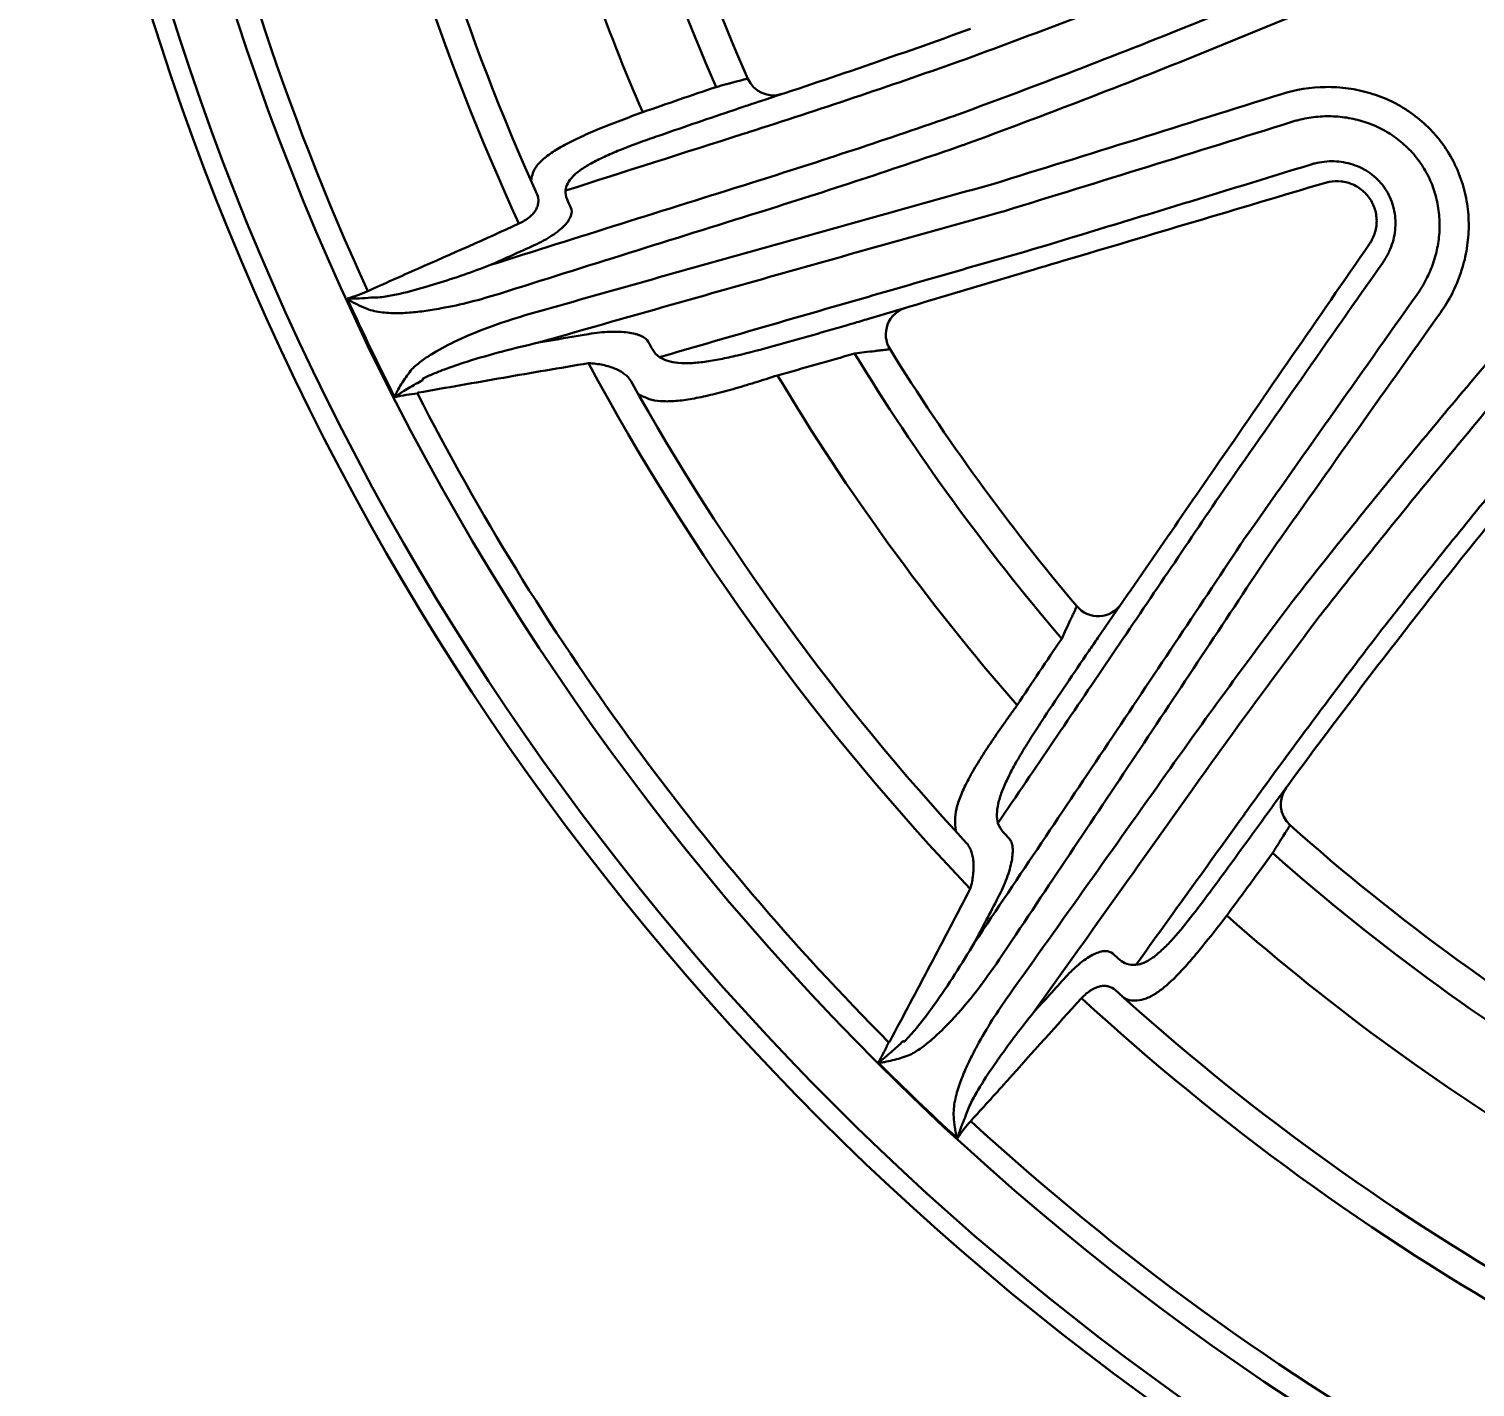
# Model space of a CAD drawing. Header units: inches. Extents: x 975 to 1816, y 133 to 420.
# Drawn here: x 1056.56 to 1088.08, y 228.97 to 258.57 of the extents above; entities that cross this region are included whole.
import ezdxf

# ---------------------------------------------------------------- set-up
doc = ezdxf.new("R2010")
doc.units = ezdxf.units.IN
doc.header["$MEASUREMENT"] = 0
doc.linetypes.add('CENTER', pattern=[2, 1.25, -0.25, 0.25, -0.25])
doc.layers.get('0').update_dxf_attribs({"lineweight": 30})
doc.layers.add('Center', color=1, linetype='CENTER', lineweight=18)
doc.styles.add('TCVN', font='tcvn+7284-2003r.ttf', dxfattribs={"height": 2.5})
doc.dimstyles.new('TCVN', dxfattribs={"dimtxt": 2.5, "dimasz": 3, "dimexe": 0.1, "dimexo": 0.0625, "dimgap": 0.09, "dimtad": 0, "dimtoh": 1, "dimdec": 0, "dimzin": 0, "dimdsep": 46, "dimtxsty": 'TCVN', "dimcen": 0.09, "dimclrd": 2, "dimclre": 2, "dimclrt": 1, "dimadec": 0, "dimazin": 0, "dimtfac": 1, "dimtdec": 0, "dimtofl": 0, "dimtmove": 0, "dimatfit": 3, "dimfxl": 1, "dimtolj": 1, "dimtzin": 0, "dimlwd": 18, "dimlwe": 18, "dimarcsym": 0})

# ---------------------------------------------------------------- blocks, each defined once
blk = doc.blocks.new('*D7')
at = {"layer": 'Center', "color": 2, "linetype": 'Continuous', "lineweight": 18, "transparency": 16777216}
for p, q in [((1171.919, 353.394), (1151.998, 326.267)), ((1174.919, 353.394), (1171.919, 353.394))]:
    blk.add_line(p, q, dxfattribs=at)
at = {"layer": 'Center', "color": 2, "lineweight": 18, "transparency": 16777216}
for p, q in [((1115.396, 276.336), (1115.396, 276.516)), ((1115.306, 276.426), (1115.486, 276.426))]:
    blk.add_line(p, q, dxfattribs=at)
at = {"layer": 'Center', "color": 2, "transparency": 16777216}
blk.add_solid([(1151.595, 326.563), (1152.401, 325.971), (1150.222, 323.849)], dxfattribs=at)
at = {"layer": 'Defpoints', "color": 0, "transparency": 16777216}
for p in [(1150.222, 323.849), (1080.569, 229.002)]:
    blk.add_point(p, dxfattribs=at)
at = {"layer": 'Center', "color": 1, "transparency": 16777216, "insert": (1178.009, 353.394), "char_height": 2.5, "attachment_point": 5, "style": 'TCVN'}
blk.add_mtext('\\A1;∅118', dxfattribs=at)

msp = doc.modelspace()

# ---------------------------------------------------------------- linework, layer by layer
msp.add_line((1083.664, 240.613), (1083.392, 240.24))
for radius in [58.838, 58.403, 57.085]:
    msp.add_circle((1115.396, 276.426), radius)
for centre, radius, start, end in [((1115.396, 276.426), 47.141, 192.3155, 203.6845), ((1115.396, 276.426), 47.848, 192.4483, 203.5517), ((1115.396, 276.426), 52.986, 191.3537, 204.6463), ((1115.396, 276.426), 52.362, 191.8082, 204.1918), ((1115.396, 276.426), 56.593, 191.3911, 204.6089), ((1115.396, 276.426), 49.533, 199.9073, 203.3944), ((1072.783, 257.734), 0.609, 203.6845, 288.2881), ((1115.396, 276.426), 57.068, 204.5832, 206.9555), ((1075.843, 251.914), 0.609, 106.5853, 211.7878), ((1115.396, 276.426), 47.141, 211.7878, 220.2122), ((1115.396, 276.426), 52.986, 208.3216, 223.6784), ((1115.396, 276.426), 47.848, 211.3945, 220.6055), ((1115.396, 276.426), 52.362, 209.1691, 222.8309), ((1115.396, 276.426), 49.533, 210.8532, 221.1468), ((1115.396, 276.426), 56.593, 207.1187, 224.8813), ((1079.861, 246.384), 0.609, 220.2122, 325.4147), ((1084.451, 241.675), 0.609, 143.7119, 228.3155), ((1115.396, 276.426), 47.141, 228.3155, 239.6845), ((1115.396, 276.426), 47.848, 228.4567, 239.5433), ((1115.396, 276.426), 49.533, 228.6372, 239.3628), ((1115.396, 276.426), 52.986, 227.3577, 240.6424), ((1115.396, 276.426), 52.362, 227.8125, 240.1876), ((1115.396, 276.426), 57.068, 225.0445, 227.4203), ((1115.396, 276.426), 56.593, 227.3947, 240.6055)]:
    msp.add_arc(centre, radius, start, end)
for points, knots in [([(1096.009, 266.25), (1095.235, 265.853), (1094.457, 265.461), (1092.895, 264.688), (1092.11, 264.308), (1089.742, 263.183), (1088.149, 262.457), (1085.736, 261.402), (1084.929, 261.057), (1083.315, 260.381), (1082.506, 260.05), (1080.077, 259.078), (1078.453, 258.457), (1076.824, 257.862)], [0, 0, 0, 0, 0.125, 0.125, 0.25, 0.25, 0.5, 0.5, 0.625, 0.625, 0.75, 0.75, 1, 1, 1, 1]), ([(1076.813, 256.711), (1077.662, 257.022), (1078.512, 257.341), (1080.208, 257.992), (1081.054, 258.325), (1083.589, 259.345), (1085.273, 260.053), (1087.369, 260.975), (1087.789, 261.162), (1088.624, 261.537), (1089.041, 261.727), (1090.289, 262.299), (1091.116, 262.687), (1093.586, 263.868), (1095.216, 264.679), (1096.829, 265.515)], [0, 0, 0, 0, 0.125, 0.125, 0.25, 0.25, 0.5, 0.5, 0.5625, 0.5625, 0.625, 0.625, 0.75, 0.75, 1, 1, 1, 1]), ([(1097.183, 264.968), (1095.554, 264.123), (1093.908, 263.302), (1091.414, 262.107), (1090.579, 261.715), (1089.319, 261.136), (1088.898, 260.944), (1088.054, 260.564), (1087.631, 260.376), (1085.514, 259.443), (1083.814, 258.726), (1081.255, 257.694), (1080.4, 257.358), (1078.688, 256.698), (1077.83, 256.376), (1076.973, 256.061)], [0, 0, 0, 0, 0.25, 0.25, 0.375, 0.375, 0.4375, 0.4375, 0.5, 0.5, 0.75, 0.75, 0.875, 0.875, 1, 1, 1, 1]), ([(1084.157, 246.173), (1084.985, 247.227), (1085.828, 248.275), (1087.543, 250.358), (1088.417, 251.393), (1091.071, 254.468), (1092.889, 256.477), (1094.756, 258.445)], [0, 0, 0, 0, 0.25, 0.25, 0.5, 0.5, 1, 1, 1, 1]), ([(1095.211, 257.979), (1093.364, 256.029), (1091.566, 254.038), (1088.94, 250.992), (1088.076, 249.966), (1086.379, 247.903), (1085.545, 246.864), (1084.726, 245.82)], [0, 0, 0, 0, 0.5, 0.5, 0.75, 0.75, 1, 1, 1, 1]), ([(1071.909, 257.408), (1071.959, 257.421), (1072.003, 257.432), (1072.082, 257.452), (1072.115, 257.461), (1072.169, 257.475), (1072.19, 257.48), (1072.218, 257.487), (1072.225, 257.489), (1072.225, 257.489)], [0, 0, 0, 0, 0.25, 0.25, 0.5, 0.5, 0.75, 0.75, 1, 1, 1, 1]), ([(1083.856, 257.153), (1084.17, 257.251), (1084.492, 257.303), (1084.902, 257.309), (1084.985, 257.307), (1085.149, 257.297), (1085.231, 257.289), (1085.477, 257.255), (1085.637, 257.22), (1085.95, 257.126), (1086.102, 257.067), (1086.325, 256.96), (1086.398, 256.921), (1086.539, 256.838), (1086.608, 256.794), (1086.808, 256.653), (1086.934, 256.549), (1087.11, 256.376), (1087.167, 256.315), (1087.274, 256.191), (1087.325, 256.127), (1087.468, 255.928), (1087.553, 255.789), (1087.662, 255.568), (1087.696, 255.492), (1087.756, 255.339), (1087.783, 255.262), (1087.855, 255.028), (1087.889, 254.869), (1087.933, 254.545), (1087.942, 254.379), (1087.934, 254.052), (1087.917, 253.89), (1087.874, 253.65), (1087.856, 253.57), (1087.815, 253.411), (1087.792, 253.332), (1087.712, 253.099), (1087.649, 252.948), (1087.5, 252.659), (1087.415, 252.519), (1087.32, 252.385)], [0, 0, 0, 0, 0.125, 0.125, 0.15625, 0.15625, 0.1875, 0.1875, 0.25, 0.25, 0.3125, 0.3125, 0.34375, 0.34375, 0.375, 0.375, 0.4375, 0.4375, 0.46875, 0.46875, 0.5, 0.5, 0.5625, 0.5625, 0.59375, 0.59375, 0.625, 0.625, 0.6875, 0.6875, 0.75, 0.75, 0.8125, 0.8125, 0.84375, 0.84375, 0.875, 0.875, 0.9375, 0.9375, 1, 1, 1, 1]), ([(1067.501, 255.263), (1067.529, 255.409), (1067.55, 255.466), (1067.618, 255.581), (1067.665, 255.639), (1067.757, 255.727), (1067.791, 255.757), (1067.865, 255.815), (1067.905, 255.844), (1068.033, 255.931), (1068.131, 255.989), (1068.294, 256.078), (1068.352, 256.107), (1068.471, 256.166), (1068.533, 256.196), (1068.724, 256.284), (1068.86, 256.342), (1069.076, 256.431), (1069.151, 256.461), (1069.301, 256.521), (1069.378, 256.55), (1069.611, 256.639), (1069.771, 256.699), (1069.935, 256.758)], [0, 0, 0, 0, 0.125, 0.125, 0.25, 0.25, 0.3125, 0.3125, 0.375, 0.375, 0.5, 0.5, 0.5625, 0.5625, 0.625, 0.625, 0.75, 0.75, 0.8125, 0.8125, 0.875, 0.875, 1, 1, 1, 1]), ([(1086.814, 252.786), (1086.832, 252.812), (1086.851, 252.84), (1086.886, 252.894), (1086.903, 252.921), (1086.954, 253.004), (1086.985, 253.06), (1087.073, 253.231), (1087.123, 253.35), (1087.186, 253.533), (1087.205, 253.596), (1087.238, 253.721), (1087.252, 253.784), (1087.286, 253.974), (1087.3, 254.102), (1087.307, 254.36), (1087.3, 254.491), (1087.266, 254.747), (1087.239, 254.873), (1087.184, 255.058), (1087.162, 255.119), (1087.115, 255.24), (1087.088, 255.3), (1087.002, 255.474), (1086.935, 255.584), (1086.822, 255.741), (1086.782, 255.792), (1086.697, 255.89), (1086.652, 255.938), (1086.513, 256.074), (1086.414, 256.157), (1086.255, 256.267), (1086.201, 256.302), (1086.089, 256.367), (1086.031, 256.398), (1085.855, 256.482), (1085.735, 256.528), (1085.549, 256.583), (1085.487, 256.599), (1085.36, 256.627), (1085.296, 256.638), (1085.103, 256.664), (1084.974, 256.672), (1084.717, 256.668), (1084.588, 256.657), (1084.396, 256.626), (1084.332, 256.614), (1084.237, 256.591), (1084.206, 256.583), (1084.143, 256.566), (1084.112, 256.557), (1084.081, 256.547)], [0, 0, 0, 0, 0.015625, 0.015625, 0.03125, 0.03125, 0.0625, 0.0625, 0.125, 0.125, 0.15625, 0.15625, 0.1875, 0.1875, 0.25, 0.25, 0.3125, 0.3125, 0.375, 0.375, 0.40625, 0.40625, 0.4375, 0.4375, 0.5, 0.5, 0.53125, 0.53125, 0.5625, 0.5625, 0.625, 0.625, 0.65625, 0.65625, 0.6875, 0.6875, 0.75, 0.75, 0.78125, 0.78125, 0.8125, 0.8125, 0.875, 0.875, 0.9375, 0.9375, 0.96875, 0.96875, 0.984375, 0.984375, 1, 1, 1, 1]), ([(1086.004, 245.428), (1086.195, 245.672), (1086.386, 245.917), (1086.771, 246.404), (1087.35, 247.134), (1087.937, 247.861), (1088.727, 248.828), (1089.125, 249.31), (1089.928, 250.27), (1090.332, 250.748), (1092.366, 253.125), (1094.036, 254.992), (1095.752, 256.822)], [0, 0, 0, 0, 0.0625, 0.0625, 0.125, 0.25, 0.25, 0.375, 0.375, 0.5, 0.5, 1, 1, 1, 1]), ([(1072.241, 256.322), (1072.241, 256.322), (1072.241, 256.322), (1072.241, 256.322), (1072.201, 256.309), (1072.162, 256.297), (1072.122, 256.284)], [-0.000000261, -0.000000261, -0.000000261, -0.000000261, 0, 0, 0, 0.0006264461, 0.0006264461, 0.0006264461, 0.0006264461]), ([(1095.948, 256.505), (1094.29, 254.727), (1092.676, 252.915), (1090.713, 250.607), (1090.323, 250.144), (1089.548, 249.213), (1089.164, 248.745), (1088.021, 247.339), (1087.273, 246.397), (1086.538, 245.45)], [0, 0, 0, 0, 0.5, 0.5, 0.625, 0.625, 0.75, 0.75, 1, 1, 1, 1]), ([(1070.23, 256.227), (1070.098, 256.182), (1069.969, 256.136), (1069.78, 256.066), (1069.718, 256.043), (1069.596, 255.996), (1069.535, 255.972), (1069.358, 255.902), (1069.247, 255.855), (1069.089, 255.783), (1069.038, 255.759), (1068.939, 255.711), (1068.891, 255.686), (1068.754, 255.613), (1068.673, 255.564), (1068.53, 255.464), (1068.468, 255.414), (1068.315, 255.259), (1068.261, 255.157), (1068.254, 255.051)], [0, 0, 0, 0, 0.125, 0.125, 0.1875, 0.1875, 0.25, 0.25, 0.375, 0.375, 0.4375, 0.4375, 0.5, 0.5, 0.625, 0.625, 0.75, 0.75, 1, 1, 1, 1]), ([(1084.508, 255.621), (1084.532, 255.628), (1084.556, 255.636), (1084.581, 255.643), (1084.581, 255.643), (1084.581, 255.643), (1084.581, 255.643)], [0, 0, 0, 0, 0.0003823398, 0.0003823398, 0.0003823398, 0.0003826008, 0.0003826008, 0.0003826008, 0.0003826008]), ([(1084.582, 255.641), (1084.65, 255.659), (1084.72, 255.672), (1084.861, 255.688), (1084.931, 255.691), (1085.071, 255.687), (1085.141, 255.68), (1085.28, 255.657), (1085.349, 255.64), (1085.482, 255.596), (1085.547, 255.57), (1085.673, 255.506), (1085.734, 255.469), (1085.848, 255.387), (1085.901, 255.342), (1086.001, 255.243), (1086.047, 255.189), (1086.13, 255.075), (1086.166, 255.016), (1086.23, 254.89), (1086.257, 254.824), (1086.299, 254.69), (1086.315, 254.622), (1086.337, 254.483), (1086.342, 254.413), (1086.342, 254.201), (1086.322, 254.062), (1086.261, 253.859), (1086.236, 253.792), (1086.193, 253.696), (1086.177, 253.665), (1086.152, 253.618), (1086.143, 253.603), (1086.13, 253.58), (1086.123, 253.569), (1086.116, 253.558), (1086.111, 253.55), (1086.109, 253.546), (1086.107, 253.543)], [0, 0, 0, 0, 0.0625, 0.0625, 0.125, 0.125, 0.1875, 0.1875, 0.25, 0.25, 0.3125, 0.3125, 0.375, 0.375, 0.4375, 0.4375, 0.5, 0.5, 0.5625, 0.5625, 0.625, 0.625, 0.6875, 0.6875, 0.75, 0.75, 0.875, 0.875, 0.9375, 0.9375, 0.96875, 0.96875, 0.984375, 0.984375, 0.992187, 0.996094, 0.996094, 1, 1, 1, 1]), ([(1067.478, 252.362), (1069.149, 252.837), (1070.818, 253.308), (1074.15, 254.244), (1075.809, 254.706), (1077.462, 255.163)], [0, 0, 0, 0, 0.5, 0.5, 1, 1, 1, 1]), ([(1085.786, 253.905), (1085.787, 253.905), (1085.787, 253.906), (1085.788, 253.907), (1085.802, 253.928), (1085.816, 253.952), (1085.829, 253.976), (1085.872, 254.056), (1085.904, 254.148), (1085.92, 254.243), (1085.936, 254.338), (1085.937, 254.441), (1085.919, 254.539), (1085.903, 254.63), (1085.872, 254.72), (1085.828, 254.801), (1085.783, 254.884), (1085.724, 254.96), (1085.655, 255.024), (1085.586, 255.088), (1085.506, 255.142), (1085.421, 255.18), (1085.336, 255.218), (1085.246, 255.242), (1085.157, 255.252), (1085.068, 255.262), (1084.98, 255.257), (1084.898, 255.241), (1084.872, 255.236), (1084.843, 255.229), (1084.822, 255.223)], [0.00009754, 0.00009754, 0.00009754, 0.00009754, 0.0001137, 0.0001137, 0.0001137, 0.00056562, 0.00056562, 0.00056562, 0.00208171, 0.00208171, 0.00208171, 0.00360326, 0.00360326, 0.00360326, 0.00500427, 0.00500427, 0.00500427, 0.00641857, 0.00641857, 0.00641857, 0.00784285, 0.00784285, 0.00784285, 0.00925417, 0.00925417, 0.00925417, 0.0106535, 0.0106535, 0.0106535, 0.01109038, 0.01109038, 0.01109038, 0.01109038]), ([(1067.237, 254.33), (1067.282, 254.35), (1067.323, 254.372), (1067.4, 254.419), (1067.435, 254.444), (1067.498, 254.498), (1067.526, 254.525), (1067.574, 254.581), (1067.594, 254.61), (1067.626, 254.668), (1067.638, 254.697), (1067.655, 254.754), (1067.66, 254.782), (1067.665, 254.866), (1067.655, 254.918), (1067.633, 254.968)], [0, 0, 0, 0, 0.125, 0.125, 0.25, 0.25, 0.375, 0.375, 0.5, 0.5, 0.625, 0.625, 0.75, 0.75, 1, 1, 1, 1]), ([(1068.371, 254.677), (1068.394, 254.624), (1068.394, 254.565), (1068.36, 254.467), (1068.342, 254.433), (1068.296, 254.363), (1068.267, 254.327), (1068.197, 254.253), (1068.156, 254.216), (1068.065, 254.142), (1068.014, 254.105), (1067.901, 254.031), (1067.841, 253.995), (1067.712, 253.925), (1067.644, 253.891), (1067.572, 253.859)], [0, 0, 0, 0, 0.25, 0.25, 0.375, 0.375, 0.5, 0.5, 0.625, 0.625, 0.75, 0.75, 0.875, 0.875, 1, 1, 1, 1]), ([(1077.708, 254.572), (1076.046, 254.109), (1074.376, 253.641), (1071.026, 252.694), (1069.347, 252.217), (1067.666, 251.738)], [0, 0, 0, 0, 0.5, 0.5, 1, 1, 1, 1]), ([(1077.824, 254.605), (1077.824, 254.605), (1077.824, 254.605), (1077.824, 254.605), (1077.785, 254.594), (1077.747, 254.583), (1077.708, 254.572)], [-0.000000261, -0.000000261, -0.000000261, -0.000000261, 0, 0, 0, 0.0006098362, 0.0006098362, 0.0006098362, 0.0006098362]), ([(1070.303, 251.42), (1070.994, 251.62), (1071.686, 251.821), (1073.066, 252.221), (1073.756, 252.42), (1075.134, 252.818), (1075.822, 253.017), (1077.197, 253.413), (1077.883, 253.611), (1078.568, 253.807)], [0, 0, 0, 0, 0.25, 0.25, 0.5, 0.5, 0.75, 0.75, 1, 1, 1, 1]), ([(1086.108, 253.541), (1086.108, 253.541), (1086.108, 253.541), (1086.108, 253.541), (1086.093, 253.52), (1086.079, 253.499), (1086.064, 253.479)], [-0.000000261, -0.000000261, -0.000000261, -0.000000261, 0, 0, 0, 0.0003823398, 0.0003823398, 0.0003823398, 0.0003823398]), ([(1064.012, 252.719), (1064.066, 252.716), (1064.119, 252.719), (1064.225, 252.727), (1064.278, 252.734), (1064.435, 252.757), (1064.54, 252.778), (1064.851, 252.848), (1065.056, 252.905), (1065.26, 252.967)], [0, 0, 0, 0, 0.125, 0.125, 0.25, 0.25, 0.5, 0.5, 1, 1, 1, 1]), ([(1066.811, 252.803), (1066.603, 252.738), (1066.394, 252.678), (1065.973, 252.571), (1065.76, 252.524), (1065.546, 252.485)], [0, 0, 0, 0, 0.5, 0.5, 1, 1, 1, 1]), ([(1063.5, 252.684), (1063.499, 252.687), (1063.499, 252.689), (1063.498, 252.691), (1063.498, 252.693), (1063.499, 252.696), (1063.499, 252.698)], [0, 0, 0, 0, 0.00003456001, 0.00003456001, 0.00003456001, 0.00006825341, 0.00006825341, 0.00006825341, 0.00006825341]), ([(1063.499, 252.698), (1063.5, 252.697), (1063.502, 252.696), (1063.504, 252.696), (1063.506, 252.695), (1063.51, 252.695), (1063.512, 252.695), (1063.521, 252.694), (1063.526, 252.694), (1063.542, 252.694), (1063.553, 252.694), (1063.585, 252.695), (1063.607, 252.695), (1063.671, 252.697), (1063.714, 252.699), (1063.842, 252.706), (1063.928, 252.712), (1064.012, 252.719)], [0, 0, 0, 0, 0.007812, 0.007812, 0.015625, 0.015625, 0.03125, 0.03125, 0.0625, 0.0625, 0.125, 0.125, 0.25, 0.25, 0.5, 0.5, 1, 1, 1, 1]), ([(1063.913, 252.478), (1063.842, 252.507), (1063.772, 252.539), (1063.668, 252.59), (1063.634, 252.608), (1063.583, 252.635), (1063.566, 252.644), (1063.541, 252.659), (1063.533, 252.663), (1063.516, 252.673), (1063.508, 252.678), (1063.5, 252.684)], [0, 0, 0, 0, 0.5, 0.5, 0.75, 0.75, 0.875, 0.875, 0.9375, 0.9375, 1, 1, 1, 1]), ([(1065.343, 252.451), (1065.223, 252.431), (1065.104, 252.415), (1064.864, 252.39), (1064.744, 252.382), (1064.502, 252.377), (1064.382, 252.381), (1064.204, 252.402), (1064.145, 252.411), (1064.028, 252.438), (1063.97, 252.455), (1063.913, 252.478)], [0, 0, 0, 0, 0.25, 0.25, 0.5, 0.5, 0.75, 0.75, 0.875, 0.875, 1, 1, 1, 1]), ([(1065.89, 251.782), (1066.146, 251.902), (1066.407, 252.008), (1066.938, 252.199), (1067.206, 252.285), (1067.478, 252.362)], [0, 0, 0, 0, 0.5, 0.5, 1, 1, 1, 1]), ([(1068.753, 251.923), (1068.835, 251.937), (1068.915, 251.948), (1069.071, 251.965), (1069.147, 251.97), (1069.291, 251.976), (1069.359, 251.976), (1069.49, 251.971), (1069.553, 251.966), (1069.668, 251.951), (1069.72, 251.941), (1069.792, 251.923), (1069.815, 251.916), (1069.859, 251.901), (1069.879, 251.893), (1069.974, 251.85), (1070.027, 251.808), (1070.056, 251.756)], [0, 0, 0, 0, 0.125, 0.125, 0.25, 0.25, 0.375, 0.375, 0.5, 0.5, 0.625, 0.625, 0.6875, 0.6875, 0.75, 0.75, 1, 1, 1, 1]), ([(1064.904, 251.156), (1064.974, 251.225), (1065.05, 251.287), (1065.208, 251.404), (1065.29, 251.457), (1065.539, 251.609), (1065.713, 251.699), (1065.89, 251.782)], [0, 0, 0, 0, 0.25, 0.25, 0.5, 0.5, 1, 1, 1, 1]), ([(1067.666, 251.738), (1067.403, 251.678), (1067.142, 251.614), (1066.621, 251.476), (1066.362, 251.402), (1066.105, 251.321)], [0, 0, 0, 0, 0.5, 0.5, 1, 1, 1, 1]), ([(1070.303, 251.42), (1070.354, 251.386), (1070.414, 251.358), (1070.55, 251.316), (1070.625, 251.303), (1070.79, 251.287), (1070.879, 251.286), (1071.025, 251.292), (1071.076, 251.296), (1071.179, 251.306), (1071.233, 251.312), (1071.396, 251.334), (1071.51, 251.353), (1071.689, 251.388), (1071.75, 251.401), (1071.874, 251.428), (1071.938, 251.442), (1072.258, 251.517), (1072.524, 251.588), (1072.801, 251.665)], [0, 0, 0, 0, 0.125, 0.125, 0.25, 0.25, 0.375, 0.375, 0.4375, 0.4375, 0.5, 0.5, 0.625, 0.625, 0.6875, 0.6875, 0.75, 0.75, 1, 1, 1, 1]), ([(1075.326, 251.593), (1075.326, 251.593), (1075.312, 251.591), (1075.271, 251.587), (1075.255, 251.585), (1075.216, 251.58), (1075.193, 251.577), (1075.144, 251.571), (1075.116, 251.568), (1075.056, 251.561), (1075.025, 251.557), (1074.925, 251.545), (1074.85, 251.536), (1074.771, 251.526)], [0, 0, 0, 0, 0.25, 0.25, 0.375, 0.375, 0.5, 0.5, 0.625, 0.625, 0.75, 0.75, 1, 1, 1, 1]), ([(1068.753, 251.288), (1068.134, 251.185), (1067.516, 251.079), (1066.28, 250.865), (1065.663, 250.755), (1065.045, 250.647)], [0, 0, 0, 0, 0.5, 0.5, 1, 1, 1, 1]), ([(1066.105, 251.321), (1065.939, 251.269), (1065.775, 251.214), (1065.531, 251.122), (1065.451, 251.09), (1065.291, 251.022), (1065.212, 250.986), (1065.135, 250.945)], [0, 0, 0, 0, 0.5, 0.5, 0.75, 0.75, 1, 1, 1, 1]), ([(1069.674, 250.905), (1069.645, 250.958), (1069.6, 251.007), (1069.513, 251.073), (1069.481, 251.094), (1069.411, 251.134), (1069.374, 251.152), (1069.294, 251.186), (1069.251, 251.201), (1069.162, 251.229), (1069.115, 251.241), (1068.969, 251.271), (1068.863, 251.285), (1068.753, 251.288)], [0, 0, 0, 0, 0.25, 0.25, 0.375, 0.375, 0.5, 0.5, 0.625, 0.625, 0.75, 0.75, 1, 1, 1, 1]), ([(1064.528, 250.557), (1064.529, 250.564), (1064.532, 250.571), (1064.538, 250.585), (1064.541, 250.591), (1064.55, 250.611), (1064.557, 250.624), (1064.577, 250.664), (1064.592, 250.69), (1064.635, 250.767), (1064.665, 250.818), (1064.76, 250.968), (1064.829, 251.064), (1064.904, 251.156)], [0, 0, 0, 0, 0.03125, 0.03125, 0.0625, 0.0625, 0.125, 0.125, 0.25, 0.25, 0.5, 0.5, 1, 1, 1, 1]), ([(1065.14, 250.92), (1065.036, 250.865), (1064.934, 250.807), (1064.781, 250.715), (1064.731, 250.684), (1064.655, 250.636), (1064.63, 250.62), (1064.593, 250.595), (1064.58, 250.587), (1064.562, 250.574), (1064.556, 250.57), (1064.547, 250.563), (1064.544, 250.561), (1064.54, 250.557), (1064.538, 250.556), (1064.536, 250.553), (1064.535, 250.551), (1064.536, 250.55)], [0, 0, 0, 0, 0.5, 0.5, 0.75, 0.75, 0.875, 0.875, 0.9375, 0.9375, 0.96875, 0.96875, 0.984375, 0.984375, 0.992187, 0.992187, 1, 1, 1, 1]), ([(1065.135, 250.945), (1065.137, 250.943), (1065.139, 250.941), (1065.14, 250.938), (1065.141, 250.936), (1065.141, 250.933), (1065.141, 250.931), (1065.141, 250.927), (1065.141, 250.924), (1065.14, 250.92)], [0, 0, 0, 0, 0.0000422428, 0.0000422428, 0.0000422428, 0.000084418, 0.000084418, 0.000084418, 0.0001407012, 0.0001407012, 0.0001407012, 0.0001407012]), ([(1072.873, 251.023), (1072.704, 250.968), (1072.539, 250.916), (1072.218, 250.816), (1072.061, 250.769), (1071.831, 250.704), (1071.755, 250.683), (1071.606, 250.644), (1071.534, 250.626), (1071.322, 250.574), (1071.188, 250.545), (1070.997, 250.51), (1070.935, 250.499), (1070.814, 250.482), (1070.755, 250.475), (1070.587, 250.459), (1070.484, 250.455), (1070.296, 250.462), (1070.211, 250.472), (1070.058, 250.51), (1069.992, 250.536), (1069.84, 250.611)], [0, 0, 0, 0, 0.125, 0.125, 0.25, 0.25, 0.3125, 0.3125, 0.375, 0.375, 0.5, 0.5, 0.5625, 0.5625, 0.625, 0.625, 0.75, 0.75, 0.875, 0.875, 1, 1, 1, 1]), ([(1065.024, 250.628), (1064.944, 250.621), (1064.863, 250.61), (1064.7, 250.584), (1064.618, 250.568), (1064.536, 250.55)], [0, 0, 0, 0, 0.5, 0.5, 1, 1, 1, 1]), ([(1065.045, 250.647), (1065.04, 250.642), (1065.035, 250.638), (1065.03, 250.634), (1065.028, 250.632), (1065.026, 250.63), (1065.024, 250.628)], [0, 0, 0, 0, 0.0001038946, 0.0001038946, 0.0001038946, 0.0001448338, 0.0001448338, 0.0001448338, 0.0001448338]), ([(1064.528, 250.557), (1064.528, 250.555), (1064.529, 250.554), (1064.531, 250.553), (1064.532, 250.551), (1064.534, 250.551), (1064.536, 250.55)], [0, 0, 0, 0, 0.0000252961, 0.0000252961, 0.0000252961, 0.00005828994, 0.00005828994, 0.00005828994, 0.00005828994]), ([(1082.504, 248.389), (1081.706, 247.208), (1080.904, 246.023), (1079.698, 244.242), (1079.295, 243.648), (1078.488, 242.458), (1078.084, 241.862), (1077.679, 241.267)], [0, 0, 0, 0, 0.5, 0.5, 0.75, 0.75, 1, 1, 1, 1]), ([(1082.966, 247.336), (1082.988, 247.369), (1083.01, 247.403), (1083.033, 247.436), (1083.033, 247.436), (1083.033, 247.436), (1083.033, 247.436)], [0, 0, 0, 0, 0.0006098362, 0.0006098362, 0.0006098362, 0.0006100972, 0.0006100972, 0.0006100972, 0.0006100972]), ([(1077.167, 238.661), (1078.142, 240.112), (1079.115, 241.561), (1081.05, 244.455), (1082.012, 245.898), (1082.966, 247.336)], [0, 0, 0, 0, 0.5, 0.5, 1, 1, 1, 1]), ([(1083.452, 246.919), (1082.506, 245.488), (1081.554, 244.053), (1079.635, 241.174), (1078.67, 239.732), (1077.702, 238.289)], [0, 0, 0, 0, 0.5, 0.5, 1, 1, 1, 1]), ([(1079.161, 245.484), (1079.195, 245.556), (1079.227, 245.624), (1079.269, 245.715), (1079.282, 245.744), (1079.308, 245.799), (1079.319, 245.824), (1079.34, 245.869), (1079.35, 245.89), (1079.366, 245.925), (1079.373, 245.941), (1079.39, 245.978), (1079.396, 245.99), (1079.396, 245.99)], [0, 0, 0, 0, 0.25, 0.25, 0.375, 0.375, 0.5, 0.5, 0.625, 0.625, 0.75, 0.75, 1, 1, 1, 1]), ([(1076.769, 241.074), (1076.728, 241.309), (1076.739, 241.463), (1076.804, 241.69), (1076.819, 241.737), (1076.855, 241.835), (1076.875, 241.885), (1076.942, 242.039), (1076.995, 242.147), (1077.087, 242.318), (1077.12, 242.376), (1077.19, 242.496), (1077.227, 242.557), (1077.342, 242.744), (1077.425, 242.872), (1077.601, 243.135), (1077.694, 243.27), (1077.841, 243.478), (1077.891, 243.549), (1077.992, 243.691), (1078.044, 243.762), (1078.096, 243.834)], [0, 0, 0, 0, 0.25, 0.25, 0.3125, 0.3125, 0.375, 0.375, 0.5, 0.5, 0.5625, 0.5625, 0.625, 0.625, 0.75, 0.75, 0.875, 0.875, 0.9375, 0.9375, 1, 1, 1, 1]), ([(1078.684, 243.567), (1078.605, 243.447), (1078.527, 243.328), (1078.377, 243.094), (1078.306, 242.98), (1078.17, 242.756), (1078.106, 242.647), (1078.017, 242.487), (1077.989, 242.434), (1077.935, 242.331), (1077.91, 242.28), (1077.839, 242.132), (1077.798, 242.037), (1077.747, 241.901), (1077.732, 241.857), (1077.705, 241.771), (1077.694, 241.728), (1077.649, 241.525), (1077.646, 241.386), (1077.679, 241.267)], [0, 0, 0, 0, 0.125, 0.125, 0.25, 0.25, 0.375, 0.375, 0.4375, 0.4375, 0.5, 0.5, 0.625, 0.625, 0.6875, 0.6875, 0.75, 0.75, 1, 1, 1, 1]), ([(1083.048, 241.455), (1083.067, 241.481), (1083.085, 241.506), (1083.103, 241.532), (1083.103, 241.532), (1083.103, 241.532), (1083.103, 241.532)], [0, 0, 0, 0, 0.0004726317, 0.0004726317, 0.0004726317, 0.0004728927, 0.0004728927, 0.0004728927, 0.0004728927]), ([(1083.539, 241.46), (1083.539, 241.459), (1083.539, 241.459), (1083.538, 241.458), (1083.52, 241.433), (1083.502, 241.408), (1083.483, 241.383)], [0, 0, 0, 0, 0.0000085041, 0.0000085041, 0.0000085041, 0.0004770504, 0.0004770504, 0.0004770504, 0.0004770504]), ([(1084.046, 241.22), (1084.046, 241.22), (1084.04, 241.211), (1084.022, 241.183), (1084.015, 241.171), (1083.998, 241.144), (1083.988, 241.128), (1083.954, 241.076), (1083.926, 241.032), (1083.88, 240.958), (1083.863, 240.931), (1083.828, 240.876), (1083.81, 240.847), (1083.791, 240.816)], [0, 0, 0, 0, 0.25, 0.25, 0.375, 0.375, 0.5, 0.5, 0.75, 0.75, 0.875, 0.875, 1, 1, 1, 1]), ([(1077.075, 239.833), (1077.106, 239.94), (1077.126, 240.042), (1077.142, 240.192), (1077.145, 240.24), (1077.146, 240.334), (1077.145, 240.379), (1077.138, 240.465), (1077.132, 240.507), (1077.116, 240.585), (1077.106, 240.622), (1077.082, 240.691), (1077.067, 240.723), (1077.035, 240.78), (1077.016, 240.806), (1076.996, 240.828)], [0, 0, 0, 0, 0.25, 0.25, 0.375, 0.375, 0.5, 0.5, 0.625, 0.625, 0.75, 0.75, 0.875, 0.875, 1, 1, 1, 1]), ([(1077.923, 240.928), (1077.943, 240.906), (1077.959, 240.88), (1077.984, 240.815), (1077.992, 240.778), (1078.001, 240.696), (1078.002, 240.65), (1077.995, 240.551), (1077.988, 240.497), (1077.967, 240.383), (1077.953, 240.323), (1077.917, 240.197), (1077.895, 240.131), (1077.819, 239.926), (1077.756, 239.785), (1077.679, 239.638)], [0, 0, 0, 0, 0.125, 0.125, 0.25, 0.25, 0.375, 0.375, 0.5, 0.5, 0.625, 0.625, 0.75, 0.75, 1, 1, 1, 1]), ([(1075.319, 236.506), (1075.613, 237.059), (1075.908, 237.612), (1076.494, 238.721), (1076.785, 239.277), (1077.075, 239.833)], [0, 0, 0, 0, 0.5, 0.5, 1, 1, 1, 1]), ([(1080.686, 238.177), (1080.741, 238.183), (1080.798, 238.198), (1080.914, 238.247), (1080.973, 238.28), (1081.095, 238.363), (1081.157, 238.413), (1081.286, 238.528), (1081.351, 238.592), (1081.482, 238.731), (1081.549, 238.806), (1081.685, 238.966), (1081.754, 239.052), (1081.963, 239.314), (1082.103, 239.5), (1082.248, 239.694)], [0, 0, 0, 0, 0.125, 0.125, 0.25, 0.25, 0.375, 0.375, 0.5, 0.5, 0.625, 0.625, 0.75, 0.75, 1, 1, 1, 1]), ([(1082.663, 239.249), (1082.478, 239.007), (1082.299, 238.778), (1082.036, 238.457), (1081.949, 238.353), (1081.781, 238.16), (1081.699, 238.07), (1081.54, 237.904), (1081.461, 237.827), (1081.308, 237.691), (1081.234, 237.632), (1081.091, 237.533), (1081.022, 237.493), (1080.888, 237.433), (1080.823, 237.413), (1080.761, 237.404)], [0, 0, 0, 0, 0.25, 0.25, 0.375, 0.375, 0.5, 0.5, 0.625, 0.625, 0.75, 0.75, 0.875, 0.875, 1, 1, 1, 1]), ([(1076.289, 237.305), (1076.445, 237.524), (1076.595, 237.748), (1076.887, 238.2), (1077.029, 238.43), (1077.167, 238.661)], [0, 0, 0, 0, 0.5, 0.5, 1, 1, 1, 1]), ([(1077.702, 238.289), (1077.545, 238.055), (1077.381, 237.826), (1077.035, 237.381), (1076.854, 237.164), (1076.66, 236.958)], [0, 0, 0, 0, 0.5, 0.5, 1, 1, 1, 1]), ([(1079.158, 237.914), (1079.211, 237.972), (1079.265, 238.027), (1079.372, 238.128), (1079.425, 238.175), (1079.529, 238.258), (1079.58, 238.295), (1079.679, 238.359), (1079.727, 238.387), (1079.818, 238.43), (1079.861, 238.446), (1079.922, 238.463), (1079.941, 238.468), (1079.979, 238.474), (1079.997, 238.475), (1080.084, 238.477), (1080.14, 238.459), (1080.182, 238.42)], [0, 0, 0, 0, 0.125, 0.125, 0.25, 0.25, 0.375, 0.375, 0.5, 0.5, 0.625, 0.625, 0.6875, 0.6875, 0.75, 0.75, 1, 1, 1, 1]), ([(1080.337, 238.282), (1080.38, 238.243), (1080.431, 238.215), (1080.548, 238.18), (1080.613, 238.173), (1080.686, 238.177)], [0, 0, 0, 0, 0.5, 0.5, 1, 1, 1, 1]), ([(1080.232, 237.628), (1080.191, 237.665), (1080.144, 237.691), (1080.064, 237.712), (1080.035, 237.716), (1079.975, 237.718), (1079.945, 237.715), (1079.88, 237.702), (1079.846, 237.692), (1079.778, 237.664), (1079.743, 237.646), (1079.674, 237.603), (1079.638, 237.577), (1079.569, 237.519), (1079.535, 237.486), (1079.502, 237.45)], [0, 0, 0, 0, 0.25, 0.25, 0.375, 0.375, 0.5, 0.5, 0.625, 0.625, 0.75, 0.75, 0.875, 0.875, 1, 1, 1, 1]), ([(1077.225, 236.411), (1077.329, 236.603), (1077.439, 236.79), (1077.671, 237.158), (1077.792, 237.339), (1077.919, 237.516)], [0, 0, 0, 0, 0.5, 0.5, 1, 1, 1, 1]), ([(1080.761, 237.404), (1080.68, 237.392), (1080.609, 237.393), (1080.485, 237.421), (1080.432, 237.448), (1080.388, 237.488)], [0, 0, 0, 0, 0.5, 0.5, 1, 1, 1, 1]), ([(1075.631, 236.499), (1075.693, 236.56), (1075.752, 236.624), (1075.867, 236.754), (1075.922, 236.821), (1076.084, 237.024), (1076.188, 237.164), (1076.289, 237.305)], [0, 0, 0, 0, 0.25, 0.25, 0.5, 0.5, 1, 1, 1, 1]), ([(1076.66, 236.958), (1076.526, 236.815), (1076.387, 236.678), (1076.166, 236.488), (1076.089, 236.427), (1075.93, 236.312), (1075.847, 236.259), (1075.76, 236.214)], [0, 0, 0, 0, 0.5, 0.5, 0.75, 0.75, 1, 1, 1, 1]), ([(1075.07, 236.052), (1075.071, 236.05), (1075.073, 236.05), (1075.077, 236.051), (1075.078, 236.052), (1075.083, 236.055), (1075.086, 236.057), (1075.095, 236.064), (1075.101, 236.068), (1075.119, 236.082), (1075.131, 236.091), (1075.166, 236.119), (1075.189, 236.138), (1075.258, 236.195), (1075.303, 236.234), (1075.437, 236.351), (1075.524, 236.43), (1075.608, 236.511)], [0, 0, 0, 0, 0.007813, 0.007813, 0.015625, 0.015625, 0.03125, 0.03125, 0.0625, 0.0625, 0.125, 0.125, 0.25, 0.25, 0.5, 0.5, 1, 1, 1, 1]), ([(1075.07, 236.052), (1075.113, 236.124), (1075.153, 236.197), (1075.229, 236.344), (1075.263, 236.417), (1075.296, 236.491)], [0, 0, 0, 0, 0.5, 0.5, 1, 1, 1, 1]), ([(1075.319, 236.506), (1075.314, 236.502), (1075.308, 236.499), (1075.302, 236.495), (1075.3, 236.494), (1075.298, 236.493), (1075.296, 236.491)], [0, 0, 0, 0, 0.0001038946, 0.0001038946, 0.0001038946, 0.0001448338, 0.0001448338, 0.0001448338, 0.0001448338]), ([(1075.608, 236.511), (1075.611, 236.511), (1075.614, 236.51), (1075.617, 236.51), (1075.62, 236.509), (1075.623, 236.508), (1075.625, 236.506), (1075.627, 236.505), (1075.629, 236.503), (1075.63, 236.5), (1075.63, 236.5), (1075.63, 236.5), (1075.631, 236.499)], [0, 0, 0, 0, 0.000045235, 0.000045235, 0.000045235, 0.0000912073, 0.0000912073, 0.0000912073, 0.0001333012, 0.0001333012, 0.0001333012, 0.0001415109, 0.0001415109, 0.0001415109, 0.0001415109]), ([(1075.76, 236.214), (1075.65, 236.171), (1075.537, 236.135), (1075.365, 236.091), (1075.307, 236.078), (1075.22, 236.061), (1075.191, 236.055), (1075.147, 236.048), (1075.133, 236.046), (1075.111, 236.043), (1075.103, 236.042), (1075.089, 236.041), (1075.081, 236.04), (1075.074, 236.041)], [0, 0, 0, 0, 0.5, 0.5, 0.75, 0.75, 0.875, 0.875, 0.9375, 0.9375, 0.96875, 0.96875, 1, 1, 1, 1]), ([(1076.714, 234.86), (1076.709, 234.922), (1076.711, 234.982), (1076.722, 235.101), (1076.731, 235.16), (1076.766, 235.336), (1076.8, 235.452), (1076.879, 235.681), (1076.924, 235.792), (1077.022, 236.013), (1077.074, 236.121), (1077.13, 236.229)], [0, 0, 0, 0, 0.125, 0.125, 0.25, 0.25, 0.5, 0.5, 0.75, 0.75, 1, 1, 1, 1]), ([(1075.074, 236.041), (1075.073, 236.042), (1075.072, 236.044), (1075.071, 236.045), (1075.07, 236.047), (1075.07, 236.05), (1075.07, 236.052)], [0, 0, 0, 0, 0.00002529611, 0.00002529611, 0.00002529611, 0.00005828994, 0.00005828994, 0.00005828994, 0.00005828994]), ([(1077.595, 235.99), (1077.473, 235.815), (1077.356, 235.638), (1077.193, 235.364), (1077.141, 235.271), (1077.07, 235.128), (1077.047, 235.08), (1077.006, 234.982), (1076.988, 234.932), (1076.974, 234.88)], [0, 0, 0, 0, 0.5, 0.5, 0.75, 0.75, 0.875, 0.875, 1, 1, 1, 1]), ([(1077.887, 235.656), (1077.877, 235.645), (1077.867, 235.635), (1077.858, 235.624), (1077.6, 235.34), (1077.343, 235.055), (1077.085, 234.771)], [0, 0, 0, 0, 0.00022607, 0.00022607, 0.00022607, 0.00622329, 0.00622329, 0.00622329, 0.00622329]), ([(1076.783, 234.404), (1076.779, 234.413), (1076.777, 234.423), (1076.773, 234.441), (1076.771, 234.451), (1076.765, 234.479), (1076.761, 234.498), (1076.751, 234.555), (1076.745, 234.593), (1076.728, 234.707), (1076.719, 234.783), (1076.714, 234.86)], [0, 0, 0, 0, 0.0625, 0.0625, 0.125, 0.125, 0.25, 0.25, 0.5, 0.5, 1, 1, 1, 1]), ([(1076.974, 234.88), (1076.941, 234.802), (1076.909, 234.723), (1076.863, 234.603), (1076.848, 234.563), (1076.826, 234.502), (1076.819, 234.482), (1076.808, 234.451), (1076.805, 234.441), (1076.8, 234.426), (1076.798, 234.42), (1076.796, 234.413), (1076.795, 234.41), (1076.795, 234.406), (1076.794, 234.405), (1076.794, 234.402), (1076.794, 234.4), (1076.795, 234.399)], [0, 0, 0, 0, 0.5, 0.5, 0.75, 0.75, 0.875, 0.875, 0.9375, 0.9375, 0.96875, 0.96875, 0.984375, 0.984375, 0.992187, 0.992187, 1, 1, 1, 1]), ([(1076.783, 234.404), (1076.784, 234.403), (1076.786, 234.401), (1076.788, 234.4), (1076.79, 234.399), (1076.793, 234.4), (1076.795, 234.399)], [0, 0, 0, 0, 0.00003455686, 0.00003455686, 0.00003455686, 0.00006825028, 0.00006825028, 0.00006825028, 0.00006825028])]:
    msp.add_open_spline(points, degree=3, knots=knots)
for points in [[(1072.45, 256.983), (1074.007, 257.492), (1075.551, 258.023), (1077.078, 258.574)], [(1076.824, 257.862), (1075.312, 257.328), (1073.783, 256.814), (1072.241, 256.322)], [(1069.935, 256.758), (1070.467, 256.944), (1070.999, 257.127), (1071.533, 257.307)], [(1071.533, 257.307), (1071.61, 257.327), (1071.683, 257.348), (1071.753, 257.367)], [(1071.753, 257.367), (1071.779, 257.374), (1071.804, 257.381), (1071.829, 257.387)], [(1071.829, 257.387), (1071.857, 257.395), (1071.883, 257.402), (1071.909, 257.408)], [(1072.192, 256.897), (1072.075, 256.858), (1071.954, 256.816), (1071.828, 256.774)], [(1072.317, 256.939), (1072.276, 256.926), (1072.235, 256.912), (1072.192, 256.897)], [(1072.45, 256.983), (1072.407, 256.969), (1072.363, 256.955), (1072.317, 256.939)], [(1077.563, 255.191), (1079.649, 255.838), (1081.75, 256.492), (1083.856, 257.153)], [(1071.828, 256.774), (1071.294, 256.595), (1070.762, 256.412), (1070.23, 256.227)], [(1072.306, 255.22), (1073.802, 255.689), (1075.287, 256.18), (1076.755, 256.69)], [(1076.755, 256.69), (1076.774, 256.697), (1076.794, 256.704), (1076.813, 256.711)], [(1072.122, 256.284), (1070.835, 255.875), (1069.545, 255.464), (1068.254, 255.051)], [(1084.081, 256.547), (1081.987, 255.893), (1079.898, 255.245), (1077.824, 254.605)], [(1076.906, 256.037), (1075.439, 255.53), (1073.957, 255.042), (1072.462, 254.575)], [(1076.973, 256.061), (1076.95, 256.053), (1076.928, 256.045), (1076.906, 256.037)], [(1078.568, 253.807), (1080.537, 254.406), (1082.519, 255.011), (1084.508, 255.621)], [(1066.62, 253.43), (1068.518, 254.03), (1070.415, 254.627), (1072.306, 255.22)], [(1068.254, 255.051), (1068.25, 254.985), (1068.261, 254.923), (1068.286, 254.866)], [(1077.462, 255.163), (1077.496, 255.172), (1077.529, 255.182), (1077.563, 255.191)], [(1084.814, 255.221), (1082.906, 254.653), (1081.005, 254.086), (1079.115, 253.524)], [(1084.82, 255.223), (1084.818, 255.222), (1084.816, 255.222), (1084.814, 255.221)], [(1068.286, 254.866), (1068.314, 254.803), (1068.342, 254.74), (1068.371, 254.677)], [(1072.462, 254.575), (1070.583, 253.989), (1068.697, 253.397), (1066.811, 252.803)], [(1065.032, 253.348), (1065.77, 253.67), (1066.505, 253.997), (1067.237, 254.33)], [(1067.572, 253.859), (1067.255, 253.715), (1066.938, 253.572), (1066.62, 253.43)], [(1082.403, 248.998), (1083.522, 250.621), (1084.649, 252.255), (1085.779, 253.893)], [(1085.779, 253.893), (1085.781, 253.897), (1085.784, 253.901), (1085.786, 253.905)], [(1065.446, 253.023), (1065.842, 253.145), (1066.233, 253.282), (1066.62, 253.43)], [(1079.115, 253.524), (1077.688, 253.099), (1076.253, 252.671), (1074.814, 252.243)], [(1086.064, 253.479), (1084.87, 251.775), (1083.682, 250.077), (1082.504, 248.389)], [(1086.107, 253.542), (1086.107, 253.542), (1086.107, 253.542), (1086.108, 253.541)], [(1063.943, 252.859), (1064.306, 253.022), (1064.669, 253.185), (1065.032, 253.348)], [(1063.499, 252.698), (1063.653, 252.742), (1063.803, 252.796), (1063.943, 252.859)], [(1065.259, 252.967), (1065.322, 252.985), (1065.384, 253.004), (1065.446, 253.023)], [(1065.26, 252.967), (1065.26, 252.967), (1065.26, 252.967), (1065.259, 252.967)], [(1065.546, 252.485), (1065.478, 252.473), (1065.41, 252.461), (1065.343, 252.451)], [(1083.033, 247.436), (1084.283, 249.211), (1085.544, 250.997), (1086.814, 252.786)], [(1074.477, 252.143), (1074.593, 252.177), (1074.705, 252.21), (1074.814, 252.243)], [(1087.32, 252.385), (1086.04, 250.586), (1084.769, 248.791), (1083.509, 247.006)], [(1067.666, 251.738), (1068.029, 251.8), (1068.391, 251.862), (1068.753, 251.923)], [(1072.801, 251.665), (1073.361, 251.821), (1073.919, 251.98), (1074.477, 252.143)], [(1070.056, 251.756), (1070.088, 251.697), (1070.121, 251.638), (1070.154, 251.578)], [(1070.154, 251.578), (1070.187, 251.52), (1070.237, 251.467), (1070.303, 251.42)], [(1074.771, 251.526), (1074.701, 251.518), (1074.628, 251.509), (1074.553, 251.5)], [(1074.553, 251.5), (1073.994, 251.337), (1073.434, 251.178), (1072.873, 251.023)], [(1079.856, 245.303), (1080.708, 246.539), (1081.558, 247.772), (1082.403, 248.998)], [(1083.509, 247.006), (1083.49, 246.977), (1083.471, 246.948), (1083.452, 246.919)], [(1084.114, 246.117), (1084.128, 246.136), (1084.143, 246.154), (1084.157, 246.173)], [(1081.351, 242.344), (1082.257, 243.621), (1083.178, 244.879), (1084.114, 246.117)], [(1084.688, 245.772), (1083.75, 244.533), (1082.824, 243.274), (1081.916, 241.996)], [(1084.726, 245.82), (1084.714, 245.804), (1084.701, 245.788), (1084.688, 245.772)], [(1078.096, 243.834), (1078.417, 244.319), (1078.741, 244.803), (1079.069, 245.284)], [(1079.069, 245.284), (1079.101, 245.353), (1079.131, 245.419), (1079.161, 245.484)], [(1079.856, 245.303), (1079.791, 245.21), (1079.725, 245.113), (1079.657, 245.013)], [(1083.103, 241.532), (1084.054, 242.851), (1085.022, 244.151), (1086.004, 245.428)], [(1086.538, 245.45), (1085.523, 244.142), (1084.522, 242.811), (1083.539, 241.46)], [(1079.657, 245.013), (1079.33, 244.533), (1079.006, 244.051), (1078.684, 243.567)], [(1077.919, 237.516), (1079.067, 239.127), (1080.212, 240.738), (1081.351, 242.344)], [(1081.916, 241.996), (1080.768, 240.381), (1079.613, 238.761), (1078.455, 237.14)], [(1080.686, 238.177), (1081.475, 239.272), (1082.263, 240.365), (1083.048, 241.455)], [(1077.679, 241.267), (1077.704, 241.19), (1077.739, 241.126), (1077.784, 241.077)], [(1083.483, 241.383), (1083.314, 241.15), (1083.145, 240.916), (1082.975, 240.683)], [(1077.784, 241.077), (1077.83, 241.027), (1077.877, 240.977), (1077.923, 240.928)], [(1083.791, 240.816), (1083.75, 240.752), (1083.708, 240.684), (1083.664, 240.613)], [(1082.248, 239.694), (1082.492, 240.022), (1082.734, 240.352), (1082.975, 240.683)], [(1083.392, 240.24), (1083.151, 239.908), (1082.908, 239.578), (1082.663, 239.249)], [(1077.679, 239.638), (1077.509, 239.312), (1077.338, 238.986), (1077.167, 238.661)], [(1080.182, 238.42), (1080.234, 238.374), (1080.285, 238.328), (1080.337, 238.282)], [(1078.455, 237.14), (1078.689, 237.399), (1078.923, 237.657), (1079.158, 237.914)], [(1079.502, 237.45), (1078.959, 236.856), (1078.421, 236.258), (1077.887, 235.656)], [(1078.455, 237.14), (1078.195, 236.818), (1077.944, 236.488), (1077.706, 236.15)], [(1077.13, 236.229), (1077.161, 236.29), (1077.193, 236.351), (1077.225, 236.411)], [(1077.706, 236.15), (1077.668, 236.097), (1077.632, 236.043), (1077.595, 235.99)], [(1077.595, 235.99), (1077.595, 235.99), (1077.595, 235.99), (1077.595, 235.99)], [(1077.085, 234.771), (1076.983, 234.657), (1076.885, 234.532), (1076.795, 234.399)]]:
    msp.add_open_spline(points, degree=3)

# ---------------------------------------------------------------- dimensions: what is measured, and where the dimension line sits
at = {"layer": 'Center'}
dim = msp.add_diameter_dim_2p(p1=(1080.569, 229.002), p2=(1150.222, 323.849), dimstyle='TCVN', dxfattribs=at)
dim.commit()
dim.dimension.update_dxf_attribs({"geometry": '*D7', "text_midpoint": (1178.009, 353.394), "dimtype": 163})

doc.saveas('drawing.dxf')
